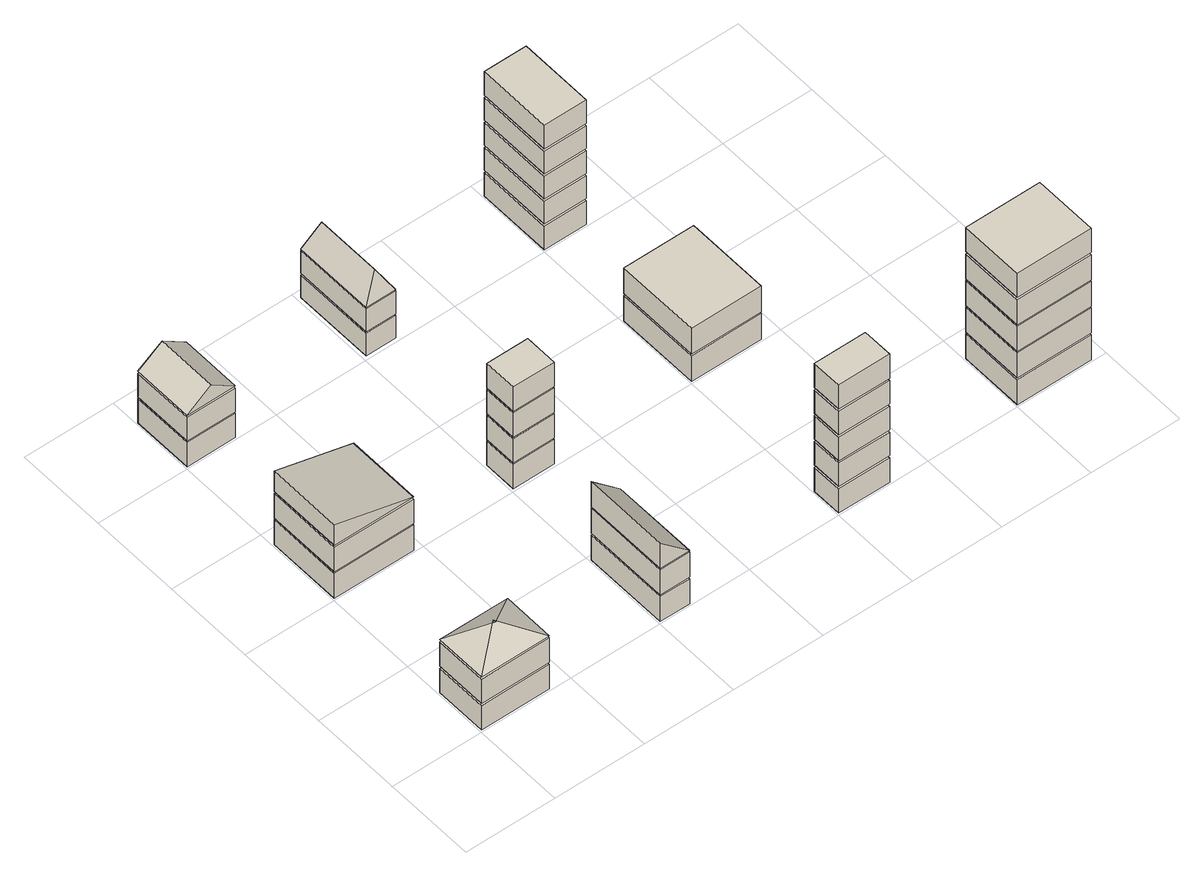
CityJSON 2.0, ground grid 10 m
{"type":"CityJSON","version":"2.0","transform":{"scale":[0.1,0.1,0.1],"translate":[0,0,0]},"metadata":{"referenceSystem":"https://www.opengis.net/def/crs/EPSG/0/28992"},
"CityObjects":{
"building1":{"type":"Building","attributes":{"roofType":"Hipped","yearOfConstruction":1963,"function":"Residential","storeysAboveGround":2},"geometry":[{"type":"Solid","lod":"2","boundaries":[[[[0,1,2,3]],[[4,5,6,7]],[[2,4,7,3]],[[1,5,4,2]],[[0,6,5,1]],[[3,7,6,0]],[[8,9,10,11]],[[12,13,14,15]],[[10,12,15,11]],[[9,13,12,10]],[[8,14,13,9]],[[11,15,14,8]],[[16,17,18]],[[19,20,17,16]],[[21,20,19]],[[18,17,20,21]],[[21,19,16,18]]]]}]},
"building2":{"type":"Building","attributes":{"roofType":"Shed","yearOfConstruction":2009,"function":"Residential","storeysAboveGround":2},"geometry":[{"type":"Solid","lod":"2","boundaries":[[[[22,23,24,25]],[[26,27,28,29]],[[24,26,29,25]],[[23,27,26,24]],[[22,28,27,23]],[[25,29,28,22]],[[30,31,32,33]],[[34,35,36,37]],[[32,34,37,33]],[[31,35,34,32]],[[30,36,35,31]],[[33,37,36,30]],[[38,39,40,41]],[[40,39,42,43]],[[40,43,41]],[[38,42,39]],[[43,42,38,41]]]]}]},
"building3":{"type":"Building","attributes":{"roofType":"Gabled","yearOfConstruction":2002,"function":"Residential","storeysAboveGround":2},"geometry":[{"type":"Solid","lod":"2","boundaries":[[[[44,45,46,47]],[[48,49,50,51]],[[46,48,51,47]],[[45,49,48,46]],[[44,50,49,45]],[[47,51,50,44]],[[52,53,54,55]],[[56,57,58,59]],[[54,56,59,55]],[[53,57,56,54]],[[52,58,57,53]],[[55,59,58,52]],[[60,61,62]],[[63,64,61,60]],[[65,64,63]],[[62,61,64,65]],[[65,63,60,62]]]]}]},
"building4":{"type":"Building","attributes":{"roofType":"Shed","yearOfConstruction":1948,"function":"Residential","storeysAboveGround":2},"geometry":[{"type":"Solid","lod":"2","boundaries":[[[[66,67,68,69]],[[70,71,72,73]],[[68,70,73,69]],[[67,71,70,68]],[[66,72,71,67]],[[69,73,72,66]],[[74,75,76,77]],[[78,79,80,81]],[[76,78,81,77]],[[75,79,78,76]],[[74,80,79,75]],[[77,81,80,74]],[[82,83,84,85]],[[84,83,86,87]],[[84,87,85]],[[82,86,83]],[[87,86,82,85]]]]}]},
"building5":{"type":"Building","attributes":{"roofType":"Flat","yearOfConstruction":1955,"function":"Industrial","storeysAboveGround":4},"geometry":[{"type":"Solid","lod":"2","boundaries":[[[[88,89,90,91]],[[92,93,94,95]],[[90,92,95,91]],[[89,93,92,90]],[[88,94,93,89]],[[91,95,94,88]],[[96,97,98,99]],[[100,101,102,103]],[[98,100,103,99]],[[97,101,100,98]],[[96,102,101,97]],[[99,103,102,96]],[[104,105,106,107]],[[108,109,110,111]],[[106,108,111,107]],[[105,109,108,106]],[[104,110,109,105]],[[107,111,110,104]],[[112,113,114,115]],[[116,117,118,119]],[[114,116,119,115]],[[113,117,116,114]],[[112,118,117,113]],[[115,119,118,112]]]]}]},
"building6":{"type":"Building","attributes":{"roofType":"Hipped","yearOfConstruction":1988,"function":"Residential","storeysAboveGround":2},"geometry":[{"type":"Solid","lod":"2","boundaries":[[[[120,121,122,123]],[[124,125,126,127]],[[122,124,127,123]],[[121,125,124,122]],[[120,126,125,121]],[[123,127,126,120]],[[128,129,130,131]],[[132,133,134,135]],[[130,132,135,131]],[[129,133,132,130]],[[128,134,133,129]],[[131,135,134,128]],[[136,137,138]],[[139,140,137,136]],[[141,140,139]],[[138,137,140,141]],[[141,139,136,138]]]]}]},
"building7":{"type":"Building","attributes":{"roofType":"Flat","yearOfConstruction":2004,"function":"Industrial","storeysAboveGround":5},"geometry":[{"type":"Solid","lod":"2","boundaries":[[[[142,143,144,145]],[[146,147,148,149]],[[144,146,149,145]],[[143,147,146,144]],[[142,148,147,143]],[[145,149,148,142]],[[150,151,152,153]],[[154,155,156,157]],[[152,154,157,153]],[[151,155,154,152]],[[150,156,155,151]],[[153,157,156,150]],[[158,159,160,161]],[[162,163,164,165]],[[160,162,165,161]],[[159,163,162,160]],[[158,164,163,159]],[[161,165,164,158]],[[166,167,168,169]],[[170,171,172,173]],[[168,170,173,169]],[[167,171,170,168]],[[166,172,171,167]],[[169,173,172,166]],[[174,175,176,177]],[[178,179,180,181]],[[176,178,181,177]],[[175,179,178,176]],[[174,180,179,175]],[[177,181,180,174]]]]}]},
"building8":{"type":"Building","attributes":{"roofType":"Flat","yearOfConstruction":1948,"function":"Residential","storeysAboveGround":2},"geometry":[{"type":"Solid","lod":"2","boundaries":[[[[182,183,184,185]],[[186,187,188,189]],[[184,186,189,185]],[[183,187,186,184]],[[182,188,187,183]],[[185,189,188,182]],[[190,191,192,193]],[[194,195,196,197]],[[192,194,197,193]],[[191,195,194,192]],[[190,196,195,191]],[[193,197,196,190]]]]}]},
"building9":{"type":"Building","attributes":{"roofType":"Flat","yearOfConstruction":1962,"function":"Residential","storeysAboveGround":5},"geometry":[{"type":"Solid","lod":"2","boundaries":[[[[198,199,200,201]],[[202,203,204,205]],[[200,202,205,201]],[[199,203,202,200]],[[198,204,203,199]],[[201,205,204,198]],[[206,207,208,209]],[[210,211,212,213]],[[208,210,213,209]],[[207,211,210,208]],[[206,212,211,207]],[[209,213,212,206]],[[214,215,216,217]],[[218,219,220,221]],[[216,218,221,217]],[[215,219,218,216]],[[214,220,219,215]],[[217,221,220,214]],[[222,223,224,225]],[[226,227,228,229]],[[224,226,229,225]],[[223,227,226,224]],[[222,228,227,223]],[[225,229,228,222]],[[230,231,232,233]],[[234,235,236,237]],[[232,234,237,233]],[[231,235,234,232]],[[230,236,235,231]],[[233,237,236,230]]]]}]},
"building10":{"type":"Building","attributes":{"roofType":"Flat","yearOfConstruction":1996,"function":"Residential","storeysAboveGround":5},"geometry":[{"type":"Solid","lod":"2","boundaries":[[[[238,239,240,241]],[[242,243,244,245]],[[240,242,245,241]],[[239,243,242,240]],[[238,244,243,239]],[[241,245,244,238]],[[246,247,248,249]],[[250,251,252,253]],[[248,250,253,249]],[[247,251,250,248]],[[246,252,251,247]],[[249,253,252,246]],[[254,255,256,257]],[[258,259,260,261]],[[256,258,261,257]],[[255,259,258,256]],[[254,260,259,255]],[[257,261,260,254]],[[262,263,264,265]],[[266,267,268,269]],[[264,266,269,265]],[[263,267,266,264]],[[262,268,267,263]],[[265,269,268,262]],[[270,271,272,273]],[[274,275,276,277]],[[272,274,277,273]],[[271,275,274,272]],[[270,276,275,271]],[[273,277,276,270]]]]}]}
},
"vertices":[
[2,59,1],[78,59,1],[78,2,1],[2,2,1],[78,2,32],[78,59,32],[2,59,32],[2,2,32],[2,59,35],[78,59,35],[78,2,35],[2,2,35],[78,2,66],[78,59,66],[2,59,66],[2,2,66],[78,2,69],[40,32,90],[2,2,69],[78,59,69],[40,29,90],[2,59,69],
[2,284,1],[91,284,1],[91,202,1],[2,202,1],[91,202,33],[91,284,33],[2,284,33],[2,202,33],[2,284,35],[91,284,35],[91,202,35],[2,202,35],[91,202,66],[91,284,66],[2,284,66],[2,202,66],[2,284,69],[91,284,69],[91,202,69],[2,202,69],[2,284,95],[2,202,95],
[2,469,1],[56,469,1],[56,402,1],[2,402,1],[56,402,32],[56,469,32],[2,469,32],[2,402,32],[2,469,34],[56,469,34],[56,402,34],[2,402,34],[56,402,64],[56,469,64],[2,469,64],[2,402,64],[56,402,67],[29,402,87],[2,402,67],[56,469,67],[29,469,87],[2,469,67],
[202,96,1],[235,96,1],[235,2,1],[202,2,1],[235,2,33],[235,96,33],[202,96,33],[202,2,33],[202,96,35],[235,96,35],[235,2,35],[202,2,35],[235,2,67],[235,96,67],[202,96,67],[202,2,67],[202,96,69],[235,96,69],[235,2,69],[202,2,69],[202,96,101],[202,2,101],
[203,239,1],[249,239,1],[249,203,1],[203,203,1],[249,203,32],[249,239,32],[203,239,32],[203,203,32],[203,239,34],[249,239,34],[249,203,34],[203,203,34],[249,203,65],[249,239,65],[203,239,65],[203,203,65],[203,239,67],[249,239,67],[249,203,67],[203,203,67],[249,203,98],[249,239,98],[203,239,98],[203,203,98],[203,239,100],[249,239,100],[249,203,100],[203,203,100],[249,203,131],[249,239,131],[203,239,131],[203,203,131],
[204,493,1],[237,493,1],[237,404,1],[204,404,1],[237,404,30],[237,493,30],[204,493,30],[204,404,30],[204,493,32],[237,493,32],[237,404,32],[204,404,32],[237,404,61],[237,493,61],[204,493,61],[204,404,61],[237,404,63],[220,412,94],[204,404,63],[237,493,63],[220,484,94],[204,493,63],
[402,35,1],[459,35,1],[459,2,1],[402,2,1],[459,2,32],[459,35,32],[402,35,32],[402,2,32],[402,35,35],[459,35,35],[459,2,35],[402,2,35],[459,2,65],[459,35,65],[402,35,65],[402,2,65],[402,35,68],[459,35,68],[459,2,68],[402,2,68],[459,2,98],[459,35,98],[402,35,98],[402,2,98],[402,35,101],[459,35,101],[459,2,101],[402,2,101],[459,2,131],[459,35,131],[402,35,131],[402,2,131],[402,35,134],[459,35,134],[459,2,134],[402,2,134],[459,2,165],[459,35,165],[402,35,165],[402,2,165],
[402,294,1],[480,294,1],[480,202,1],[402,202,1],[480,202,34],[480,294,34],[402,294,34],[402,202,34],[402,294,36],[480,294,36],[480,202,36],[402,202,36],[480,202,69],[480,294,69],[402,294,69],[402,202,69],
[402,484,1],[449,484,1],[449,402,1],[402,402,1],[449,402,31],[449,484,31],[402,484,31],[402,402,31],[402,484,34],[449,484,34],[449,402,34],[402,402,34],[449,402,63],[449,484,63],[402,484,63],[402,402,63],[402,484,66],[449,484,66],[449,402,66],[402,402,66],[449,402,95],[449,484,95],[402,484,95],[402,402,95],[402,484,98],[449,484,98],[449,402,98],[402,402,98],[449,402,127],[449,484,127],[402,484,127],[402,402,127],[402,484,130],[449,484,130],[449,402,130],[402,402,130],[449,402,160],[449,484,160],[402,484,160],[402,402,160],
[602,72,1],[685,72,1],[685,2,1],[602,2,1],[685,2,33],[685,72,33],[602,72,33],[602,2,33],[602,72,35],[685,72,35],[685,2,35],[602,2,35],[685,2,67],[685,72,67],[602,72,67],[602,2,67],[602,72,69],[685,72,69],[685,2,69],[602,2,69],[685,2,101],[685,72,101],[602,72,101],[602,2,101],[602,72,103],[685,72,103],[685,2,103],[602,2,103],[685,2,135],[685,72,135],[602,72,135],[602,2,135],[602,72,138],[685,72,138],[685,2,138],[602,2,138],[685,2,169],[685,72,169],[602,72,169],[602,2,169]
]}
